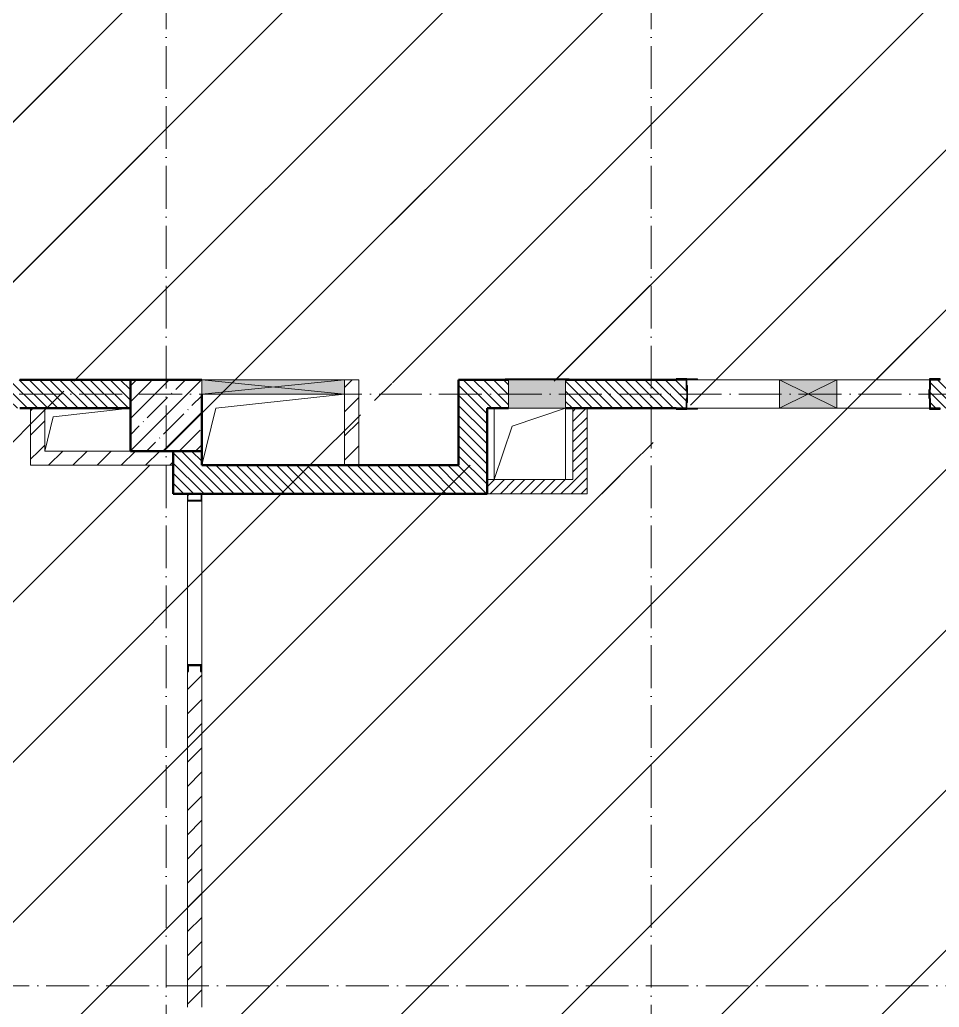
# Model space of a CAD drawing. Header units: millimetres. Extents: x -17017 to 628417, y -109036 to 199237.
# Drawn here: x 62285 to 68728, y 65395 to 72319 of the extents above; entities that cross this region are included whole.
import ezdxf

# ---------------------------------------------------------------- set-up
doc = ezdxf.new("R2010")
doc.units = ezdxf.units.MM
doc.linetypes.add('50_200_ШТРИХ_1Т_ш5_п1_п1_', pattern=[700, 500, -100, 0, -100])
for name, color, linetype, lineweight in [('3.1) ЖБ окна 1.2 м', 102, 'Continuous', 30), ('A-DETL-GENF-OTLN', 7, 'Continuous', 9), ('A-FLOR-____-OTLN', 7, 'Continuous', 9), ('A-GENM-____-MCUT', 7, 'Continuous', 25), ('A-GENM-____-OTLN', 7, 'Continuous', 9), ('A-GENM-____-OTLN-1', 7, 'Continuous', 25), ('A-GLAZ-____-OTLN', 7, 'Continuous', 9), ('A-WALL-____-MCUT-2', 7, 'Continuous', 50), ('A-WALL-____-PATT-1', 7, 'Continuous', 9), ('A-WALL-FNSH-MCUT-1', 7, 'Continuous', 9), ('I-WALL-____-OTLN', 7, 'Continuous', 9), ('S-COLS-____-MCUT', 7, 'Continuous', 50), ('S-COLS-____-OTLN', 7, 'Continuous', 9), ('S-GRID-____-OTLN-1', 7, '50_200_ШТРИХ_1Т_ш5_п1_п1_', 9), ('стяжа', 7, 'Continuous', 30)]:
    doc.layers.add(name, color=color, linetype=linetype, lineweight=lineweight)
doc.layers.add('A-GLAZ-____-OTLN-1', color=7, linetype='Continuous', lineweight=9, true_color=0xc0c0c0)
pattern_1 = [(45, (50979.8, 168109.95), (-561.266, 561.266), [])]
pattern_2 = [(45, (43259.71, 63713.66), (-84.8528, 84.8528), [])]
pattern_3 = [(135, (43259.71, 63713.66), (-35.35534, -35.35534), [])]
pattern_4 = [(45, (43259.71, 63713.66), (-35.35534, 35.35534), [])]

# ---------------------------------------------------------------- blocks, each defined once
blk = doc.blocks.new('BSC_Колонна _Прямоугольная - 500х500-V72-АР1_План отверстий 2 этажа в осях 1-64_А-ГГ')
at = {"layer": 'S-COLS-____-OTLN'}
h = blk.add_hatch(dxfattribs=at)
h.set_pattern_fill('FP_101', color=256, style=0, pattern_type=2)
h.set_pattern_definition([(45, (-20050, -5831.04), (-114.0493, 114.0493), []), (45, (-19935.95, -5831.04), (-114.0493, 114.0493), [201.613, -40.323, 3.353, -36.97])])
h.paths.add_polyline_path([(-250, -250), (250, -250), (250, 250), (-250, 250), (-250, 150)], flags=0)
at = {"layer": 'S-COLS-____-MCUT'}
for p, q in [((250, 250), (-250, 250)), ((-250, 250), (-250, -250)), ((250, -250), (250, 150)), ((-250, -250), (250, -250))]:
    blk.add_line(p, q, dxfattribs=at)
blk = doc.blocks.new('АР_Перемычка - АР_Перемычка-28448550-АР1_План отверстий 2 этажа в осях 1-64_А-ГГ')
at = {"layer": 'A-GENM-____-OTLN'}
blk.add_line((-350, -100), (-342, -100), dxfattribs=at)
blk = doc.blocks.new('154_Фахверк_СКБ_Швеллер - Тип_100_3550_1-28320239-АР1_План отверстий 2 этажа в осях 1-64_А-ГГ')
at = {"layer": 'A-GENM-____-MCUT'}
for p, q in [((175, 50), (125, 50)), ((125, 50), (125, -50)), ((128, 47), (175, 47)), ((128, -47), (128, 47)), ((175, 47), (175, 50)), ((125, -50), (175, -50)), ((175, -47), (128, -47)), ((175, -50), (175, -47))]:
    blk.add_line(p, q, dxfattribs=at)
blk = doc.blocks.new('154_Стойка_СКБ_Швеллер - СМ-2180_100-28318692-АР1_План отверстий 2 этажа в осях 1-64_А-ГГ')
at = {"layer": 'A-GENM-____-MCUT'}
for p, q in [((171, 50), (125, 50)), ((125, 50), (125, -50)), ((129.5, 42.4), (171, 42.4)), ((129.5, -42.4), (129.5, 42.4)), ((171, 42.4), (171, 50)), ((125, -50), (171, -50)), ((171, -42.4), (129.5, -42.4)), ((171, -50), (171, -42.4))]:
    blk.add_line(p, q, dxfattribs=at)
blk = doc.blocks.new('Фахверк_СКБ_Уголок - 200_3960-28268576-АР1_План отверстий 2 этажа в осях 1-64_А-ГГ')
at = {"layer": 'A-GENM-____-MCUT'}
for p, q in [((200, 156), (125, 156)), ((125, 156), (125, 81)), ((131, 81), (131, 150)), ((131, 150), (200, 150)), ((200, 150), (200, 156)), ((125, 81), (131, 81)), ((131, 19), (125, 19)), ((125, 19), (125, -56)), ((131, -50), (131, 19)), ((125, -56), (200, -56)), ((200, -50), (131, -50)), ((200, -56), (200, -50))]:
    blk.add_line(p, q, dxfattribs=at)
blk = doc.blocks.new('154_Стойка_СКБ_Уголок - СМ-2480_200-28346303-АР1_План отверстий 2 этажа в осях 1-64_А-ГГ')
at = {"layer": 'A-GENM-____-MCUT'}
for p, q in [((125, 156), (125, 81)), ((200, 156), (125, 156)), ((131, 81), (131, 150)), ((131, 150), (200, 150)), ((200, 150), (200, 156)), ((125, 81), (131, 81)), ((131, 19), (125, 19)), ((125, 19), (125, -56)), ((131, -50), (131, 19)), ((125, -56), (200, -56)), ((200, -50), (131, -50)), ((200, -56), (200, -50))]:
    blk.add_line(p, q, dxfattribs=at)
blk = doc.blocks.new('Стойка_Влож_Полоса боковая - Полоса-28213942-АР1_План отверстий 2 этажа в осях 1-64_А-ГГ')
at = {"layer": 'A-GENM-____-OTLN'}
for p, q in [((-5, 60), (0, 60)), ((-5, -60), (-5, 60)), ((0, 31), (0, -31)), ((0, -60), (-5, -60))]:
    blk.add_line(p, q, dxfattribs=at)
blk = doc.blocks.new('Стойка_Влож_Уголок_Опорный - Уголок-28213941-АР1_План отверстий 2 этажа в осях 1-64_А-ГГ')
at = {"layer": 'A-GENM-____-OTLN'}
for p, q in [((-212, -6), (-212, 0)), ((0, 0), (0, -6)), ((-212, -75), (-212, -6)), ((-212, -6), (-206, -6)), ((-6, -6), (0, -6)), ((0, -6), (0, -75)), ((-212, -75), (-206, -75)), ((-6, -75), (0, -75))]:
    blk.add_line(p, q, dxfattribs=at)
blk = doc.blocks.new('AR_Отверстие Ниша - Лючок-32403954-АР1_План отверстий 2 этажа в осях 1-64_А-ГГ')
at = {"layer": 'A-GLAZ-____-OTLN'}
blk.add_hatch(color=256, dxfattribs=at).paths.add_polyline_path([(-200, 100), (-200, -100), (200, -100), (200, 100)], flags=0)
for p, q in [((200, 100), (-200, 100)), ((-200, 100), (-200, -100)), ((200, -100), (200, 100)), ((-200, -100), (200, -100))]:
    blk.add_line(p, q, dxfattribs=at)
blk = doc.blocks.new('Л_Общий_Лючок - Лючок-29677405-АР1_План отверстий 2 этажа в осях 1-64_А-ГГ')
at = {"layer": 'A-GLAZ-____-OTLN-1'}
blk.add_hatch(color=256, dxfattribs=at).paths.add_polyline_path([(400, 0), (424, 0), (424, 6), (-24, 6), (-24, 0), (0, 0)], flags=0)
at = {"layer": 'A-GLAZ-____-OTLN'}
for p, q in [((424, 6), (-24, 6)), ((-24, 6), (-24, 0)), ((424, 6), (424, 0))]:
    blk.add_line(p, q, dxfattribs=at)
blk = doc.blocks.new('AR_Отверстие прямоугольное _в плите_ - AR_Отверстие прямоугольное _в плите_-30459293-АР1_План отверстий 2 этажа в осях 1-64_А-ГГ')
at = {"layer": 'A-GENM-____-OTLN'}
for p, q in [((-250, 250), (-250, -250)), ((-125, 125), (250, 250)), ((250, -250), (250, 250)), ((-250, -250), (-125, 125))]:
    blk.add_line(p, q, dxfattribs=at)
blk = doc.blocks.new('AR_Отверстие прямоугольное _в плите_ - AR_Отверстие прямоугольное _в плите_-30552555-АР1_План отверстий 2 этажа в осях 1-64_А-ГГ')
at = {"layer": 'A-GENM-____-OTLN'}
for p, q in [((-240, 90), (300, 150)), ((-300, -150), (-240, 90))]:
    blk.add_line(p, q, dxfattribs=at)
blk = doc.blocks.new('AR_Отверстие прямоугольное _в плите_ - AR_Отверстие прямоугольное _в плите_-30552705-АР1_План отверстий 2 этажа в осях 1-64_А-ГГ')
at = {"layer": 'A-GENM-____-OTLN'}
for p, q in [((-400, 150), (500, 250)), ((-500, -250), (-400, 150))]:
    blk.add_line(p, q, dxfattribs=at)
blk = doc.blocks.new('AR_Отверстие прямоугольное _в стене__БезПР - AR_Отверстие прямоугольное _в стене__БезПР-36428632-АР1_План отверстий 2 этажа в осях 1-64_А-ГГ')
at = {"layer": 'A-GLAZ-____-OTLN'}
blk.add_hatch(color=256, dxfattribs=at).paths.add_polyline_path([(-200, -100), (200, -100), (200, 100), (-200, 100)], flags=0)
at = {"layer": 'A-DETL-GENF-OTLN'}
for p, q in [((-200, -100), (-200, 100)), ((-200, 100), (200, 100)), ((200, 100), (-200, -100)), ((-200, 100), (200, -100)), ((200, 100), (-200, 100)), ((-200, 100), (-200, -100)), ((200, 100), (200, -100)), ((200, -100), (200, 100)), ((200, -100), (-200, -100)), ((-200, -100), (200, -100))]:
    blk.add_line(p, q, dxfattribs=at)
at = {"layer": 'A-GLAZ-____-OTLN'}
blk.add_line((200, 100), (-200, 100), dxfattribs=at)
blk = doc.blocks.new('AR_Отверстие прямоугольное _в стене__БезПР - AR_Отверстие прямоугольное _в стене__БезПР-36429236-АР1_План отверстий 2 этажа в осях 1-64_А-ГГ')
at = {"layer": 'A-GLAZ-____-OTLN'}
blk.add_hatch(color=256, dxfattribs=at).paths.add_polyline_path([(500, -50), (500, 50), (-500, 50), (-500, -50), (395.9, -50)], flags=0)
at = {"layer": 'A-DETL-GENF-OTLN'}
for p, q in [((-500, -50), (-500, 50)), ((-500, 50), (500, 50)), ((500, 50), (-500, -50)), ((-500, 50), (500, -50)), ((500, 50), (-500, 50)), ((-500, 50), (-500, -50)), ((500, 50), (500, -50)), ((500, -50), (500, 50)), ((500, -50), (-500, -50)), ((-500, -50), (500, -50))]:
    blk.add_line(p, q, dxfattribs=at)
at = {"layer": 'A-GLAZ-____-OTLN'}
blk.add_line((500, 50), (-500, 50), dxfattribs=at)
blk = doc.blocks.new('2этаж')
at = {"layer": 'S-GRID-____-OTLN-1', "color": 251, "ltscale": 0.6, "true_color": 0x636466}
for p, q in [((4458.3, 454533.3), (4458.3, 508896.9)), ((7858.3, 454533.3), (7858.3, 508896.9)), ((74727.1, 464997), (-20260.4, 464997)), ((88359, 460847), (-20260.4, 460847))]:
    blk.add_line(p, q, dxfattribs=at)

msp = doc.modelspace()

# ---------------------------------------------------------------- hatches: boundary and pattern name
at = {"layer": 'A-WALL-____-PATT-1'}
h = msp.add_hatch(dxfattribs=at)
h.set_pattern_fill('FP_6', color=256, style=0, pattern_type=2)
h.set_pattern_definition(pattern_3)
h.paths.add_polyline_path([(63059.7, 69594.7), (63059.7, 69794.7), (62215.7, 69794.7), (62215.7, 69725.7), (62209.7, 69725.7), (62209.7, 69663.7), (62215.7, 69663.7), (62215.7, 69594.7), (62688.1, 69594.7)], flags=0)
h.paths.add_polyline_path([(61053.7, 69594.7), (61053.7, 69663.7), (61059.7, 69663.7), (61059.7, 69725.7), (61053.7, 69725.7), (61053.7, 69794.7), (60559.7, 69794.7), (60559.7, 69594.7), (60984.7, 69594.7)], flags=0)
h = msp.add_hatch(dxfattribs=at)
h.set_pattern_fill('FP_4', color=256, style=0, pattern_type=2)
h.set_pattern_definition(pattern_2)
h.paths.add_polyline_path([(64559.7, 69694.7), (64659.7, 69694.7), (64659.7, 69794.7), (64559.7, 69794.7)], flags=0)
h = msp.add_hatch(dxfattribs=at)
h.set_pattern_fill('FP_6', color=256, style=0, pattern_type=2)
h.set_pattern_definition(pattern_3)
h.paths.add_polyline_path([(65559.7, 68994.7), (65559.7, 69794.7), (65359.7, 69794.7), (65359.7, 68994.7)], flags=0)
h = msp.add_hatch(dxfattribs=at)
h.set_pattern_fill('FP_6', color=256, style=0, pattern_type=2)
h.set_pattern_definition(pattern_3)
h.paths.add_polyline_path([(68665.7, 69594.7), (69059.7, 69594.7), (69059.7, 69794.7), (68665.7, 69794.7), (68665.7, 69725.7), (68659.7, 69725.7), (68659.7, 69663.7), (68665.7, 69663.7), (68665.7, 69597.7)], flags=0)
h.paths.add_polyline_path([(66884.7, 69594.7), (66953.7, 69594.7), (66953.7, 69663.7), (66959.7, 69663.7), (66959.7, 69725.7), (66953.7, 69725.7), (66953.7, 69794.7), (66109.7, 69794.7), (66109.7, 69594.7), (66223.1, 69594.7)], flags=0)
h.paths.add_polyline_path([(65559.7, 69594.7), (65709.7, 69594.7), (65709.7, 69794.7), (65559.7, 69794.7)], flags=0)
h = msp.add_hatch(dxfattribs=at)
h.set_pattern_fill('FP_4', color=256, style=0, pattern_type=2)
h.set_pattern_definition(pattern_2)
h.paths.add_polyline_path([(64659.7, 69194.7), (64659.7, 69694.7), (64559.7, 69694.7), (64559.7, 69194.7)], flags=0)
h = msp.add_hatch(dxfattribs=at)
h.set_pattern_fill('FP_4', color=256, style=0, pattern_type=2)
h.set_pattern_definition(pattern_2)
h.paths.add_polyline_path([(62459.7, 69294.7), (62459.7, 69594.7), (62359.7, 69594.7), (62359.7, 69294.7)], flags=0)
h = msp.add_hatch(dxfattribs=at)
h.set_pattern_fill('FP_5', color=256, style=0, pattern_type=2)
h.set_pattern_definition(pattern_4)
h.paths.add_polyline_path([(66223.1, 68994.7), (66259.7, 68994.7), (66259.7, 69594.7), (66159.7, 69594.7), (66159.7, 68994.7)], flags=0)
h = msp.add_hatch(dxfattribs=at)
h.set_pattern_fill('FP_4', color=256, style=0, pattern_type=2)
h.set_pattern_definition(pattern_2)
h.paths.add_polyline_path([(63359.7, 69194.7), (63359.7, 69294.7), (62359.7, 69294.7), (62359.7, 69194.7), (62688.1, 69194.7)], flags=0)
h = msp.add_hatch(dxfattribs=at)
h.set_pattern_fill('FP_6', color=256, style=0, pattern_type=2)
h.set_pattern_definition(pattern_3)
h.paths.add_polyline_path([(63462.7, 68994.7), (63559.7, 68994.7), (63559.7, 69294.7), (63359.7, 69294.7), (63359.7, 68994.7), (63459.7, 68994.7)], flags=0)
h = msp.add_hatch(dxfattribs=at)
h.set_pattern_fill('FP_6', color=256, style=0, pattern_type=2)
h.set_pattern_definition(pattern_3)
h.paths.add_polyline_path([(65359.7, 68994.7), (65359.7, 69194.7), (63559.7, 69194.7), (63559.7, 68994.7), (64455.6, 68994.7)], flags=0)
h = msp.add_hatch(dxfattribs=at)
h.set_pattern_fill('FP_5', color=256, style=0, pattern_type=2)
h.set_pattern_definition(pattern_4)
h.paths.add_polyline_path([(66159.7, 68994.7), (66159.7, 69094.7), (65559.7, 69094.7), (65559.7, 68994.7)], flags=0)
h = msp.add_hatch(dxfattribs=at)
h.set_pattern_fill('FP_4', color=256, style=0, pattern_type=2)
h.set_pattern_definition(pattern_2)
h.paths.add_polyline_path([(63559.7, 62294.7), (63559.7, 65344.7), (63556.7, 65344.7), (63556.7, 65391.7), (63462.7, 65391.7), (63462.7, 65344.7), (63459.7, 65344.7), (63459.7, 62294.7)], flags=0)
h.paths.add_polyline_path([(63556.7, 65394.7), (63559.7, 65394.7), (63558.9, 67748.7), (63552.1, 67748.7), (63552.1, 67790.2), (63467.3, 67790.2), (63467.3, 67748.7), (63459.7, 67748.7), (63459.7, 65394.7), (63552.1, 65394.7)], flags=0)
h.paths.add_polyline_path([(63556.7, 68947.7), (63556.7, 68994.7), (63462.7, 68994.7), (63462.7, 68947.7), (63553.7, 68947.7)], flags=0)
at = {"layer": 'стяжа'}
h = msp.add_hatch(dxfattribs=at)
h.set_pattern_fill('ANSI31', color=5, scale=250)
h.set_pattern_definition(pattern_1)
h.paths.add_polyline_path([(81815.4, 72894.7), (40941.8, 72894.7), (40941.8, 69784.7), (81815.4, 69784.7)])
h.paths.add_polyline_path([(58159.7, 69194.7), (72559.7, 69194.7), (72559.7, 62394.7), (58159.7, 62394.7)])
h.paths.add_polyline_path([(72559.7, 68944.7), (124367.1, 68944.7), (124367.1, 62044.5), (72559.7, 62044.5)])
h = msp.add_hatch(dxfattribs=at)
h.set_pattern_fill('ANSI31', color=5, scale=250)
h.set_pattern_definition(pattern_1)
h.paths.add_polyline_path([(124367.1, 62044.5), (72559.7, 62044.5), (58159.7, 62394.7), (58159.7, 69784.7), (40941.8, 69784.7), (40941.8, 72894.7), (81815.4, 72894.7), (81815.4, 68944.7), (124367.1, 68944.7)])
h.paths.add_polyline_path([(63559.7, 62272.2), (63571.7, 62272.2), (63571.7, 62297.2), (63559.7, 62297.2)], flags=16)
h.paths.add_polyline_path([(63559.7, 68994.7), (63559.7, 67794.7), (63559.7, 66458.5, -2.052883), (63590.7, 66482.8, -0.372712), (63459.7, 66511.7), (63459.7, 67748.7), (63563.9, 68994.7)], flags=0)
h.paths.add_polyline_path([(64891.7, 69502.1, -0.625627), (65009.7, 69744.7), (64891.7, 69774.2)], flags=16)
h.paths.add_polyline_path([(64771.7, 69694.7), (64671.7, 69694.7), (64671.7, 69394.7), (64771.7, 69394.7)], flags=16)
h.paths.add_polyline_path([(64980.4, 69206.7, -1), (65029, 69194.7), (65209.7, 69194.7), (65209.7, 69206.7)], flags=16)
h.paths.add_polyline_path([(64559.7, 69906.7), (64771.7, 69906.7), (64891.7, 70047.4), (64559.7, 70047.4)], flags=16)
h.paths.add_polyline_path([(43109.7, 69906.7), (46549.7, 69910.7), (43109.7, 69910.7), (43102.8, 69906.7)], flags=16)
h.paths.add_polyline_path([(41309.7, 70586.7), (41309.7, 70044.7), (41421.7, 69906.7), (41421.7, 70586.7)], flags=16)
h.paths.add_polyline_path([(41059.7, 70494.7), (41289.7, 70044.7), (41289.7, 70474.7), (41090.5, 71908, -0.526622), (41059.7, 71880.6)], flags=16)
h.paths.add_polyline_path([(72671.7, 72682.7), (72059.7, 72682.7), (71947.7, 72582.7), (72671.7, 72582.7)], flags=16)
h.paths.add_polyline_path([(79659.7, 69806.7), (79659.7, 69794.7), (81059.7, 69794.7), (81122.7, 69806.7)], flags=16)
h.paths.add_polyline_path([(66491.7, 69354.7), (66491.7, 68994.7), (65559.7, 68994.7), (65247.7, 68994.7), (65247.7, 70047.4), (65559.7, 70047.4), (65559.7, 69806.7), (66984.7, 69806.7), (66984.7, 69354.7)], flags=16)
h.paths.add_polyline_path([(65359.7, 69806.7), (65347.7, 69806.7), (65347.7, 69794.7), (65359.7, 69194.7)], flags=0)
h.paths.add_polyline_path([(64659.7, 69194.7), (65359.7, 69194.7), (65709.7, 69594.7), (65559.7, 69594.7)], flags=16)
h.paths.add_polyline_path([(66588.2, 69582.7, -1), (66539.6, 69594.7), (66271.7, 69594.7), (66271.7, 69582.7)], flags=0)
h.paths.add_polyline_path([(66259.7, 69794.7), (66259.7, 68994.7), (66159.7, 68994.7), (66159.7, 69094.7), (66159.7, 69794.7)], flags=0)
h.paths.add_polyline_path([(69047.7, 69194.7), (69059.7, 69194.7), (69059.7, 69294.7), (69047.7, 69582.7)], flags=16)
h.paths.add_polyline_path([(72159.7, 69044.7), (73459.7, 69044.7), (73459.7, 69594.7), (72659.7, 69594.7), (72159.7, 69621)], flags=0)
h.paths.add_polyline_path([(68734.7, 69794.7), (68734.7, 69594.7), (69059.7, 69594.7), (69059.7, 69794.7)], flags=16)
h.paths.add_polyline_path([(69559.7, 69294.7), (72159.7, 69294.7), (72159.7, 68944.7), (73559.7, 68944.7), (73559.7, 69594.7), (73459.7, 69594.7), (73434.7, 69594.7), (72613.2, 69806.7), (73359.7, 69806.7), (74359.7, 69806.7), (75984.7, 69806.7), (75984.7, 69594.7), (75959.7, 69594.7), (75959.7, 68944.7), (74559.7, 68944.7), (74459.7, 68944.7), (72059.7, 68944.7)], flags=16)
h.paths.add_polyline_path([(69559.7, 69594.7), (72059.7, 69594.7), (72059.7, 69794.7), (69559.7, 69794.7)], flags=16)
h.paths.add_polyline_path([(41421.7, 72832.7), (41421.7, 72582.7), (41059.7, 72582.7), (41059.7, 72832.7), (68947.7, 72832.7), (69559.7, 72682.7), (69559.7, 72832.7), (71947.7, 72832.7), (72559.7, 72694.7), (71947.7, 72694.7), (71947.7, 72832.7), (70007.7, 72832.7), (70007.7, 72582.7), (68947.7, 72582.7)], flags=16)
h.paths.add_polyline_path([(62459.7, 69794.7), (62459.7, 69594.7), (63059.7, 69594.7), (62359.7, 69775.3), (62359.7, 69594.7), (62459.7, 69594.7), (63059.7, 69794.7)], flags=16)
h.paths.add_polyline_path([(62359.7, 69194.7), (62359.7, 69294.7), (63359.7, 69294.7), (63359.7, 69194.7), (63359.7, 68982.7), (63347.7, 68982.7)], flags=16)
h.paths.add_polyline_path([(70954.1, 66230.8, -1), (70474.1, 66230.8, -1)], flags=0)
h.paths.add_polyline_path([(71749.3, 70937.2, -1), (72229.3, 70937.2, -1)], flags=16)
h.paths.add_polyline_path([(73359.7, 69794.7), (74359.7, 69794.7), (74559.7, 69794.7), (74559.7, 69044.7), (74459.7, 68944.7), (74459.7, 69594.7), (73659.7, 69594.7), (72659.7, 69794.7)], flags=0)
h.paths.add_polyline_path([(77947.7, 72832.7), (78559.7, 72694.7), (78559.7, 72832.7), (80947.7, 72832.7), (81694.8, 72694.7), (81759.7, 72694.7), (81759.7, 72582.7), (80947.7, 72582.7), (79007.7, 72832.7), (79007.7, 72582.7), (77947.7, 72582.7), (72671.7, 72832.7)], flags=16)
h.paths.add_polyline_path([(61929.2, 67707.5, -1), (61449.2, 67707.5, -1)], flags=0)
h.paths.add_polyline_path([(70059.7, 62294.7), (69559.7, 62294.7), (69559.7, 62269.7), (70034.7, 62269.7)], flags=16)
h.paths.add_polyline_path([(72057.2, 62369.7), (72534.7, 62369.7), (72559.7, 62394.7), (72057.2, 62394.7)], flags=16)
h.paths.add_polyline_path([(72571.7, 62056.7), (72571.7, 62314.7), (72559.7, 62314.7), (72559.7, 62294.7)], flags=16)
h.paths.add_polyline_path([(73259.7, 62056.7), (75059.7, 62056.7), (76259.7, 62056.7), (78047.7, 62056.7), (78524.4, 62372.2), (78082.2, 62372.2), (78082.2, 62044.7), (76259.7, 62044.7), (75134.7, 62044.7), (73259.7, 62044.7), (72571.7, 62056.7)], flags=16)
h.paths.add_polyline_path([(77759.7, 69594.7), (78059.7, 69594.7), (78059.7, 69794.7), (77759.7, 69794.7)], flags=16)
h.paths.add_polyline_path([(77659.7, 68894.7), (78059.7, 68894.7), (78059.7, 68994.7), (77759.7, 68994.7)], flags=16)
h.paths.add_polyline_path([(77659.7, 68994.7), (77659.7, 68882.7), (77647.7, 68882.7), (77647.7, 69794.7), (77659.7, 69794.7)], flags=16)
h.paths.add_polyline_path([(81459.7, 68894.7), (81559.7, 68894.7), (81559.7, 68994.7), (81459.7, 68994.7)], flags=0)
h.paths.add_polyline_path([(78159.7, 69594.7), (81459.7, 69594.7), (81459.7, 68894.7), (81571.7, 68882.7), (81571.7, 68894.7), (79659.7, 68894.7), (78059.7, 68894.7), (78059.7, 68994.7), (78159.7, 68994.7)], flags=16)
h.paths.add_polyline_path([(79559.7, 69794.7), (79559.7, 69594.7), (79659.7, 69594.7), (81059.7, 69794.7)], flags=16)
h.paths.add_polyline_path([(81047.7, 62044.7), (81059.7, 62044.7), (81107.8, 62056.7), (81047.7, 62056.7)], flags=16)
h.paths.add_polyline_path([(79259.7, 62056.7), (81047.7, 62044.7), (79259.7, 62044.7), (78571.7, 62056.7)], flags=16)
h.paths.add_polyline_path([(78562.2, 62294.7), (78537.2, 62294.7), (78537.2, 62372.2), (78562.2, 62397.2)], flags=16)
h.paths.add_polyline_path([(51634.7, 69906.7), (48559.7, 69906.7), (48359.7, 69794.7), (48559.7, 69794.7)], flags=16)
h.paths.add_polyline_path([(53659.7, 69794.7), (53134.7, 69794.7), (51634.7, 69906.7), (53334.7, 69906.7)], flags=16)
h.paths.add_polyline_path([(84284.7, 62269.7), (84259.7, 62294.7), (84259.7, 62050.7), (84284.7, 62050.7)], flags=0)
h.paths.add_polyline_path([(82459.7, 62044.7), (84259.7, 62044.7), (85109.7, 62304.2), (84609.7, 62304.2), (84609.7, 62294.7), (84259.7, 62294.7)], flags=16)
h.paths.add_polyline_path([(82434.7, 62269.7), (82459.7, 62294.7), (82109.7, 62294.7), (82109.7, 62269.7)], flags=16)
h.paths.add_polyline_path([(87959.7, 62297.2), (87959.7, 65719.7), (87759.9, 62297.2)], flags=16)
h.paths.add_polyline_path([(88462.2, 62272.2), (88462.2, 62306.7), (88109.7, 62306.7), (88109.7, 62272.2)], flags=16)
h.paths.add_polyline_path([(85447.2, 62050.7), (85459.7, 62050.7), (85459.7, 62056.7), (85447.2, 62056.7)], flags=16)
h.paths.add_polyline_path([(87597.7, 62306.7), (87959.7, 65719.7), (87959.7, 62044.7), (87334.7, 62044.7), (85459.7, 62044.7), (85434.7, 62062.6), (85434.7, 62056.7), (87259.7, 62056.7), (87597.7, 62229.9)], flags=16)
h.paths.add_polyline_path([(48559.7, 69906.7), (46559.7, 69906.7), (46209.7, 69794.7), (46759.7, 69794.7)], flags=16)
h.paths.add_polyline_path([(87259.7, 62056.7), (87597.7, 62056.7), (87609.7, 62044.7), (87334.7, 62044.7)], flags=0)
h.paths.add_polyline_path([(102259.7, 62156.7), (97549.7, 62156.7), (97469.4, 62056.7), (102259.7, 62056.7), (102259.7, 62056.7)], flags=16)
h.paths.add_polyline_path([(96259.7, 62056.7), (96279.7, 62056.7), (96279.7, 62156.7), (96259.7, 62156.7)], flags=16)
h.paths.add_polyline_path([(90259.7, 62056.7), (91459.7, 62056.7), (93257.2, 62056.7), (93257.2, 62306.7), (93747.7, 62306.7), (93759.7, 62309.2), (93759.7, 67669.7), (93759.7, 68894.7), (94071.7, 68950.6), (94071.7, 62406.7), (94221.7, 62406.7), (96329.6, 62044.7), (94071.7, 62044.7), (94071.7, 62272.2), (93282.2, 62272.2), (93282.2, 62044.7), (91459.7, 62044.7), (90334.7, 62044.7), (88465.7, 62044.7), (88465.7, 62056.7)], flags=16)
h.paths.add_polyline_path([(93259.7, 62044.7), (93259.7, 62056.7), (93257.2, 62056.7), (91459.7, 62044.7)], flags=0)
h.paths.add_polyline_path([(91207.1, 64177.4, -1), (91687.1, 64177.4, -1)], flags=16)
h.paths.add_polyline_path([(93759.7, 62297.2), (93609.7, 62297.2), (93609.7, 62294.7), (93759.7, 62294.7)], flags=0)
h.paths.add_polyline_path([(96259.7, 62044.7), (97005.9, 62274.7), (96279.7, 62274.7), (96149.7, 62258.3), (96149.7, 62044.7)], flags=16)
h.paths.add_polyline_path([(96149.7, 62406.7), (97549.7, 62406.7), (97549.7, 62156.7), (97459.7, 62050.7), (97459.7, 62056.7), (97439.7, 62056.7), (96562.5, 62294.7), (96259.7, 62294.7)], flags=16)
h.paths.add_polyline_path([(115231, 62406.7), (114979.7, 62306.7), (115671.7, 62306.7), (115791, 62406.7)], flags=16)
h.paths.add_polyline_path([(105259.7, 62056.7), (105279.7, 62056.7), (105279.7, 62156.7), (105259.7, 62156.7)], flags=0)
h.paths.add_polyline_path([(105259.7, 62056.7), (106000.9, 62274.7), (105279.7, 62274.7), (105149.7, 62258.3), (105149.7, 62056.7)], flags=0)
h.paths.add_polyline_path([(102279.7, 62056.7), (102259.7, 62056.7), (102259.7, 62050.7), (102279.7, 62050.7)], flags=16)
h.paths.add_polyline_path([(102159.7, 62306.7), (103219.7, 62306.7), (103219.7, 62056.7), (103459.7, 62056.7), (105259.7, 62044.7), (103459.7, 62044.7), (103121.7, 62056.7), (103121.7, 62306.7), (102609.7, 62306.7), (102609.7, 62044.7), (102334.7, 62044.7), (102274.9, 62294.7), (102159.7, 62294.7)], flags=16)
h.paths.add_polyline_path([(102681.1, 64475.4, -1), (103161.1, 64475.4, -1)], flags=16)
h.paths.add_polyline_path([(105149.7, 62406.7), (106549.7, 62406.7), (111169.7, 62156.7), (111169.7, 62406.7), (112209.7, 62406.7), (113674, 62156.7), (114151.7, 62156.7), (114151.7, 62406.7), (114911.7, 62406.7), (114979.7, 62394.7), (114979.7, 62306.7), (114979.7, 62044.7), (114334.7, 62044.7), (112459.7, 62044.7), (112121.7, 62056.7), (112121.7, 62306.7), (111609.7, 62306.7), (111609.7, 62044.7), (109459.7, 62044.7), (108334.7, 62044.7), (106459.7, 62044.7), (105555, 62294.7), (105259.7, 62294.7)], flags=16)
h.paths.add_polyline_path([(106439.7, 62056.7), (106439.7, 62050.7), (106459.7, 62050.7), (106459.7, 62056.7)], flags=16)
h.paths.add_polyline_path([(108259.7, 62056.7), (109459.7, 62056.7), (111259.7, 62056.7), (111259.7, 62294.7), (111609.7, 62294.7), (111609.7, 62044.7), (111334.7, 62044.7), (109459.7, 62044.7), (108334.7, 62044.7), (106459.7, 62056.7)], flags=16)
h.paths.add_polyline_path([(114911.7, 62506.7), (114911.7, 62374.7), (114959.7, 62374.7), (115231.7, 62506.7)], flags=16)
h.paths.add_polyline_path([(114279.7, 62056.7), (114259.7, 62056.7), (114259.7, 62050.7), (114279.7, 62050.7)], flags=0)
h.paths.add_polyline_path([(114259.7, 62044.7), (114786.4, 62274.7), (114279.7, 62274.7), (112459.7, 62044.7)], flags=16)
h.paths.add_polyline_path([(118047.7, 62406.7), (118047.7, 62306.7), (118659.7, 62306.7), (118771.7, 62406.7)], flags=16)
h.paths.add_polyline_path([(115659.7, 62056.7), (115671.7, 62056.7), (118147.7, 62056.7), (118159.7, 62044.7), (115659.7, 62044.7)], flags=16)
h.paths.add_polyline_path([(123559.7, 62294.7), (124159.7, 62294.7), (124159.7, 62414.7), (123559.7, 62414.7)], flags=16)
h.paths.add_polyline_path([(123534.7, 62044.7), (118671.7, 62044.7), (118671.7, 62156.7), (123559.7, 62156.7), (123659.7, 62176.4), (123659.7, 62274.7), (124159.7, 62274.7), (124159.7, 62044.7)], flags=16)
h.paths.add_polyline_path([(118671.7, 62056.7), (123459.7, 62056.7), (123679.7, 62056.7), (123679.7, 62044.7), (118671.7, 62044.7)], flags=0)
h.paths.add_polyline_path([(72559.7, 68944.7), (72559.7, 69194.7), (58159.7, 69194.7), (58159.7, 62394.7), (72559.7, 62394.7)], flags=16)
h.paths.add_polyline_path([(63544, 66470.5, -0.174623), (63478.2, 66492.7, -1.111514), (63428.7, 66487.4, -0.48712), (63459.7, 66511.7), (63459.7, 67748.7), (63559.7, 68944.7), (63559.7, 68994.7), (63462.7, 68994.7), (63359.7, 68994.7), (63359.7, 68982.7), (63347.7, 68982.7), (63347.7, 68994.7), (63459.7, 68994.7), (63556.7, 68994.7), (65359.7, 68994.7), (65559.7, 68994.7), (65559.7, 69094.7), (66159.7, 69094.7), (66159.7, 68994.7), (65559.7, 68994.7), (65247.7, 68994.7), (63563.9, 68994.7), (63559.7, 68944.7), (63559.7, 67794.7), (63559.7, 66507.1, -0.48712), (63590.7, 66482.8, -0.770165)], flags=0)
h.paths.add_polyline_path([(63559.7, 66458.5, -0.782881), (63559.7, 66507.1)], flags=0)
h.paths.add_polyline_path([(102491.3, 64242), (103171.1, 64242), (103171.1, 64722), (102491.3, 64722)], flags=24)
h.paths.add_polyline_path([(91017.4, 63944), (91705.9, 63944), (91705.9, 64424), (91017.4, 64424)], flags=24)
h.paths.add_polyline_path([(61272.4, 67474.1), (61929.8, 67474.1), (61929.8, 67954.1), (61272.4, 67954.1)], flags=8)
h.paths.add_polyline_path([(70284.4, 65997.4), (70965.3, 65997.4), (70965.3, 66477.4), (70284.4, 66477.4)], flags=8)
h.paths.add_polyline_path([(71559.5, 70703.8), (72240.2, 70703.8), (72240.2, 71183.8), (71559.5, 71183.8)], flags=24)

# ---------------------------------------------------------------- linework, layer by layer
at = {"layer": 'A-FLOR-____-OTLN'}
for p, q in [((65609.7, 69094.7), (65609.7, 69594.7)), ((66109.7, 69594.7), (66109.7, 69094.7))]:
    msp.add_line(p, q, dxfattribs=at)
at = {"layer": 'A-WALL-____-MCUT-2'}
for p, q in [((63059.7, 69794.7), (62284.7, 69794.7)), ((65709.7, 69794.7), (65359.7, 69794.7)), ((65359.7, 69794.7), (65359.7, 69194.7)), ((66884.7, 69794.7), (66109.7, 69794.7)), ((68659.7, 69725.7), (68659.7, 69663.7)), ((62284.7, 69594.7), (63059.7, 69594.7)), ((65559.7, 68994.7), (65559.7, 69594.7)), ((65559.7, 69594.7), (65709.7, 69594.7)), ((66109.7, 69594.7), (66884.7, 69594.7)), ((63359.7, 69294.7), (63359.7, 68994.7)), ((63559.7, 69194.7), (63559.7, 69294.7)), ((65359.7, 69194.7), (63559.7, 69194.7)), ((63359.7, 68994.7), (63459.7, 68994.7)), ((63462.7, 68994.7), (63556.7, 68994.7)), ((63559.7, 68994.7), (65559.7, 68994.7))]:
    msp.add_line(p, q, dxfattribs=at)
at = {"layer": 'A-WALL-FNSH-MCUT-1'}
for p, q in [((64659.7, 69794.7), (64559.7, 69794.7)), ((64659.7, 69194.7), (64659.7, 69794.7)), ((64559.7, 69694.7), (64559.7, 69194.7)), ((62359.7, 69594.7), (62359.7, 69194.7)), ((62459.7, 69294.7), (62459.7, 69594.7)), ((66159.7, 69594.7), (66159.7, 69094.7)), ((66259.7, 68994.7), (66259.7, 69594.7)), ((63059.7, 69294.7), (62459.7, 69294.7)), ((62359.7, 69194.7), (63359.7, 69194.7)), ((66159.7, 69094.7), (65559.7, 69094.7)), ((65559.7, 68994.7), (66259.7, 68994.7)), ((63459.7, 67748.7), (63459.7, 65394.7)), ((63559.7, 65394.7), (63559.7, 67748.7))]:
    msp.add_line(p, q, dxfattribs=at)
at = {"layer": 'I-WALL-____-OTLN'}
for p, q in [((66959.7, 69794.7), (67609.7, 69794.7)), ((68009.7, 69794.7), (68659.7, 69794.7)), ((67609.7, 69594.7), (66959.7, 69594.7)), ((68659.7, 69594.7), (68009.7, 69594.7)), ((63459.7, 67794.7), (63459.7, 68944.7)), ((63559.7, 68944.7), (63559.7, 67794.7))]:
    msp.add_line(p, q, dxfattribs=at)

# ---------------------------------------------------------------- block references
at = {"layer": '3.1) ЖБ окна 1.2 м'}
msp.add_blockref('2этаж', (58851.4, -395302.3), dxfattribs=at)
at = {"layer": 'A-GENM-____-OTLN'}
for name, p, rotation in [('Стойка_Влож_Уголок_Опорный - Уголок-28213941-АР1_План отверстий 2 этажа в осях 1-64_А-ГГ', (66959.7, 69800.7), 89.99999999999955), ('Стойка_Влож_Полоса боковая - Полоса-28213942-АР1_План отверстий 2 этажа в осях 1-64_А-ГГ', (66959.7, 69694.7), 180)]:
    msp.add_blockref(name, p, dxfattribs=dict(at, rotation=rotation))
for name, p in [('AR_Отверстие прямоугольное _в плите_ - AR_Отверстие прямоугольное _в плите_-30552705-АР1_План отверстий 2 этажа в осях 1-64_А-ГГ', (64059.7, 69444.7)), ('AR_Отверстие прямоугольное _в плите_ - AR_Отверстие прямоугольное _в плите_-30552555-АР1_План отверстий 2 этажа в осях 1-64_А-ГГ', (62759.7, 69444.7)), ('AR_Отверстие прямоугольное _в плите_ - AR_Отверстие прямоугольное _в плите_-30459293-АР1_План отверстий 2 этажа в осях 1-64_А-ГГ', (65859.7, 69344.7)), ('АР_Перемычка - АР_Перемычка-28448550-АР1_План отверстий 2 этажа в осях 1-64_А-ГГ', (66959.7, 69694.7))]:
    msp.add_blockref(name, p, dxfattribs=at)
at = {"layer": 'A-GENM-____-OTLN-1'}
for name, p, rotation in [('154_Стойка_СКБ_Уголок - СМ-2480_200-28346303-АР1_План отверстий 2 этажа в осях 1-64_А-ГГ', (67084.7, 69744.7), 180), ('154_Фахверк_СКБ_Швеллер - Тип_100_3550_1-28320239-АР1_План отверстий 2 этажа в осях 1-64_А-ГГ', (63509.7, 68819.7), 89.99999999999991), ('154_Стойка_СКБ_Швеллер - СМ-2180_100-28318692-АР1_План отверстий 2 этажа в осях 1-64_А-ГГ', (63509.7, 67919.7), 269.9999999999999)]:
    msp.add_blockref(name, p, dxfattribs=dict(at, rotation=rotation))
msp.add_blockref('Фахверк_СКБ_Уголок - 200_3960-28268576-АР1_План отверстий 2 этажа в осях 1-64_А-ГГ', (68534.7, 69644.7), dxfattribs=at)
at = {"layer": 'A-GLAZ-____-OTLN'}
for name, p in [('Л_Общий_Лючок - Лючок-29677405-АР1_План отверстий 2 этажа в осях 1-64_А-ГГ', (65709.7, 69794.7)), ('AR_Отверстие прямоугольное _в стене__БезПР - AR_Отверстие прямоугольное _в стене__БезПР-36429236-АР1_План отверстий 2 этажа в осях 1-64_А-ГГ', (64059.7, 69744.7))]:
    msp.add_blockref(name, p, dxfattribs=at)
at = {"layer": 'A-GLAZ-____-OTLN', "rotation": 180}
for name, p in [('AR_Отверстие Ниша - Лючок-32403954-АР1_План отверстий 2 этажа в осях 1-64_А-ГГ', (65909.7, 69694.7)), ('AR_Отверстие прямоугольное _в стене__БезПР - AR_Отверстие прямоугольное _в стене__БезПР-36428632-АР1_План отверстий 2 этажа в осях 1-64_А-ГГ', (67809.7, 69694.7))]:
    msp.add_blockref(name, p, dxfattribs=at)
at = {"layer": 'S-COLS-____-OTLN'}
msp.add_blockref('BSC_Колонна _Прямоугольная - 500х500-V72-АР1_План отверстий 2 этажа в осях 1-64_А-ГГ', (63309.7, 69544.7), dxfattribs=at)

doc.saveas('drawing.dxf')
